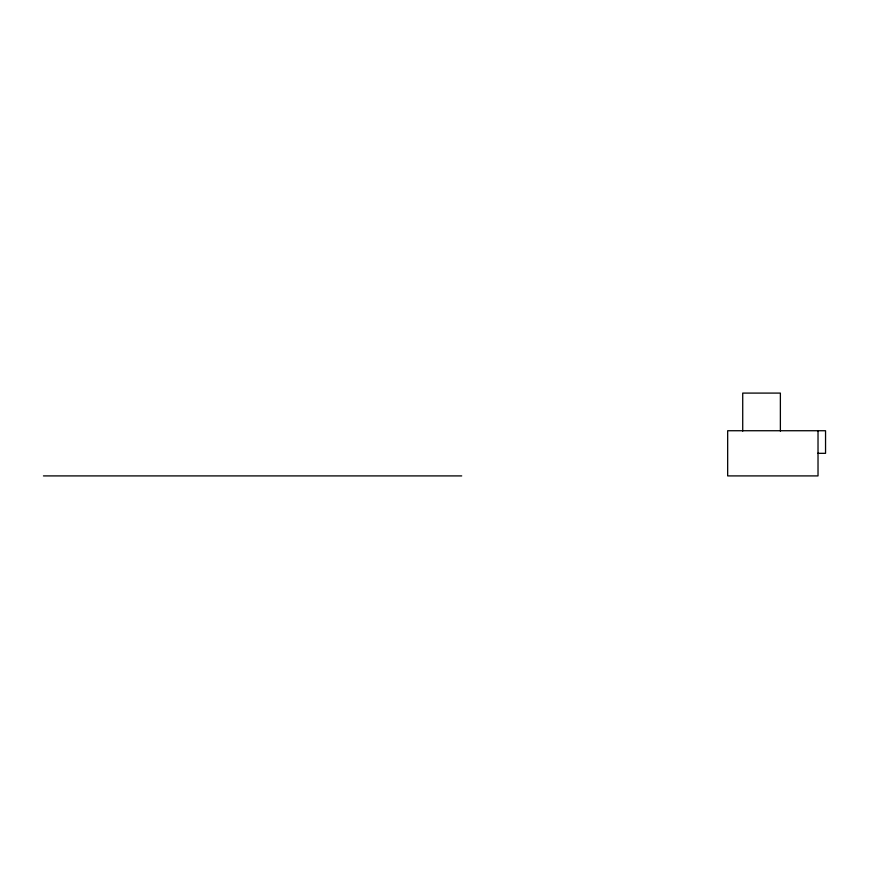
<?xml version="1.0" encoding="UTF-8"?>
<svg xmlns="http://www.w3.org/2000/svg" width="869" height="869" viewBox="0 0 869 869"><rect width="100%" height="100%" fill="white"/><g stroke="black" fill="none" stroke-linecap="round" stroke-linejoin="round"><path stroke-width="1.3" d="M817.696 453.325L825.55 453.325L825.55 430.731L727.668 430.731L727.668 475.908L818.022 475.908L818.022 430.731M43.45 475.908L461.711 475.908M780.373 431.111L780.373 393.092L742.723 393.092L742.723 431.111"/></g></svg>
